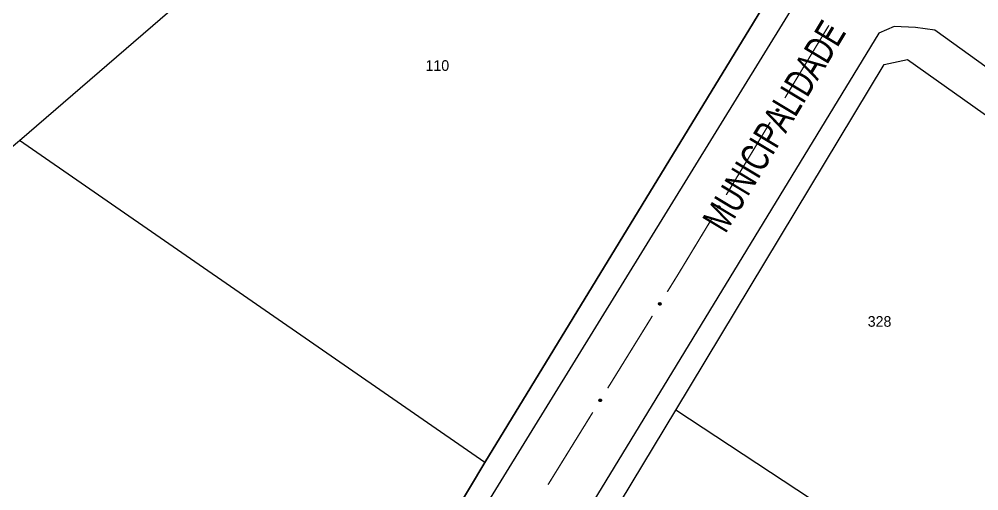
# Model space of a CAD drawing. Extents: x 200123 to 201542, y 4839549 to 4841240.
# Drawn here: x 200793.2 to 200928.6, y 4840477 to 4840543.5 of the extents above; entities that cross this region are included whole.
import ezdxf
from ezdxf.enums import TextEntityAlignment as Align

# ---------------------------------------------------------------- set-up
doc = ezdxf.new("R2010")
doc.units = 0
doc.header["$LTSCALE"] = 1.5
doc.header["$MEASUREMENT"] = 0
for name, color, linetype in [('CD_MALHA_LOTES', 7, 'CONTINUOUS'), ('RU-QUADRA', 210, 'CONTINUOUS'), ('SV-EIXO-RUA-PAV', 20, 'CONTINUOUS'), ('SV-RUA-PAVIM', 7, 'CONTINUOUS'), ('SV-TXT-RUA-PAV', 7, 'CONTINUOUS'), ('Th_NmrPort', 1, 'CONTINUOUS')]:
    doc.layers.add(name, color=color, linetype=linetype)
doc.styles.add('ARIAL', font='ARIAL.SHX')

msp = doc.modelspace()

# ---------------------------------------------------------------- linework, layer by layer
at = {"layer": 'CD_MALHA_LOTES', "linetype": 'Continuous', "flags": 128}
for points in [[(200793.19, 4840526.39), (200857.93, 4840582.23)], [(200857.93, 4840582.23), (200900.44, 4840551.37), (200900.08, 4840548.43), (200858.895, 4840480.98)], [(200885.85, 4840488.36), (200915.27, 4840537.14), (200918.59, 4840537.83), (200969.41, 4840501.79)], [(200748.69, 4840489.02), (200793.19, 4840526.39)], [(200858.895, 4840480.98), (200793.19, 4840526.39)], [(200858.895, 4840480.98), (200815.31, 4840408.08), (200812.78, 4840408.41), (200748.69, 4840489.02)], [(200864.09, 4840452.29), (200885.85, 4840488.36)], [(200935.32, 4840455.81), (200885.85, 4840488.36)]]:
    msp.add_lwpolyline(points, dxfattribs=at)
at = {"layer": 'RU-QUADRA', "linetype": 'Continuous', "flags": 128}
for points in [[(200812.78, 4840408.41), (200815.31, 4840408.08), (200858.9, 4840480.98), (200900.08, 4840548.43), (200900.44, 4840551.37), (200857.93, 4840582.23), (200840.85, 4840594.63), (200829.9, 4840602.58), (200819.63, 4840610.04), (200743.79, 4840663.57), (200677.61, 4840712.96), (200655.55, 4840658.36), (200641.73, 4840623.22), (200690.03, 4840563.11), (200707.98, 4840540.44), (200727.57, 4840515.69), (200748.69, 4840489.02)], [(200887.87, 4840318.42), (200884.39, 4840318.51), (200856.91, 4840353.29), (200827.26, 4840390.82), (200860.27, 4840445.95), (200864.09, 4840452.29), (200885.85, 4840488.36), (200915.27, 4840537.14), (200918.59, 4840537.83), (200969.41, 4840501.79), (200975.72, 4840497.31), (200985.81, 4840490.16), (200996.33, 4840482.71), (201013.76, 4840470.34), (201013.89, 4840467.21), (200999.75, 4840450.69), (200993.46, 4840443.35)]]:
    msp.add_lwpolyline(points, close=True, dxfattribs=at)
at = {"layer": 'SV-EIXO-RUA-PAV', "const_width": 0.18}
for points in [[(200901.26844, 4840532.410767), (200907.486252, 4840542.674238)], [(200892.978026, 4840518.72614), (200899.195837, 4840528.98961)], [(200886.28, 4840507.67), (200890.905422, 4840515.304983)], [(200884.663159, 4840505.056483), (200886.241481, 4840507.607737)], [(200886.241481, 4840507.607737), (200886.28, 4840507.67)], [(200876.245441, 4840491.449792), (200882.558729, 4840501.65481)], [(200867.827722, 4840477.843102), (200874.141011, 4840488.04812)]]:
    msp.add_lwpolyline(points, dxfattribs=at)
at = {"layer": 'SV-EIXO-RUA-PAV'}
for points in [[(200900.06354, 4840530.634339), (200900.051209, 4840530.681667), (200900.050288, 4840530.724865), (200900.059891, 4840530.761115), (200900.076729, 4840530.790936), (200900.097392, 4840530.819504), (200900.124578, 4840530.84371), (200900.160704, 4840530.863892), (200900.208094, 4840530.876595), (200900.252408, 4840530.874629), (200900.288451, 4840530.867116), (200900.320557, 4840530.851349), (200900.347973, 4840530.830811), (200900.372183, 4840530.80174), (200900.392278, 4840530.764931), (200900.403898, 4840530.716969), (200900.40451, 4840530.674613), (200900.394301, 4840530.639794), (200900.378245, 4840530.607617), (200900.356801, 4840530.578704), (200900.329977, 4840530.555097), (200900.292879, 4840530.534931), (200900.245389, 4840530.524089), (200900.203151, 4840530.522997), (200900.168198, 4840530.532714), (200900.136875, 4840530.549234), (200900.10797, 4840530.56961), (200900.0825, 4840530.595926), (200900.06354, 4840530.634339)], [(200891.773125, 4840516.949711), (200891.760794, 4840516.99704), (200891.759874, 4840517.040238), (200891.769476, 4840517.076488), (200891.786315, 4840517.106309), (200891.806977, 4840517.134876), (200891.834164, 4840517.159082), (200891.870289, 4840517.179265), (200891.917679, 4840517.191968), (200891.961993, 4840517.190002), (200891.998036, 4840517.182489), (200892.030142, 4840517.166722), (200892.057558, 4840517.146184), (200892.081768, 4840517.117113), (200892.101863, 4840517.080303), (200892.113484, 4840517.032342), (200892.114095, 4840516.989986), (200892.103886, 4840516.955167), (200892.08783, 4840516.92299), (200892.066386, 4840516.894077), (200892.039562, 4840516.87047), (200892.002465, 4840516.850304), (200891.954975, 4840516.839462), (200891.912736, 4840516.838369), (200891.877783, 4840516.848087), (200891.846461, 4840516.864607), (200891.817555, 4840516.884983), (200891.792085, 4840516.911299), (200891.773125, 4840516.949711)], [(200883.441738, 4840503.291372), (200883.429849, 4840503.338813), (200883.429332, 4840503.382018), (200883.439273, 4840503.418177), (200883.456388, 4840503.447839), (200883.477316, 4840503.476213), (200883.504728, 4840503.500164), (200883.54104, 4840503.520009), (200883.588546, 4840503.532269), (200883.63284, 4840503.52989), (200883.668811, 4840503.522041), (200883.700769, 4840503.505975), (200883.727992, 4840503.485182), (200883.75193, 4840503.455886), (200883.771681, 4840503.418891), (200883.782853, 4840503.370824), (200883.783069, 4840503.328463), (200883.772536, 4840503.293741), (200883.756181, 4840503.261715), (200883.734468, 4840503.233004), (200883.707425, 4840503.209648), (200883.670141, 4840503.189829), (200883.622551, 4840503.17943), (200883.580305, 4840503.178732), (200883.545444, 4840503.188775), (200883.514277, 4840503.205587), (200883.485563, 4840503.226232), (200883.460339, 4840503.252784), (200883.441738, 4840503.291372)], [(200875.02402, 4840489.684682), (200875.012131, 4840489.732123), (200875.011614, 4840489.775328), (200875.021554, 4840489.811487), (200875.03867, 4840489.841149), (200875.059598, 4840489.869523), (200875.087009, 4840489.893474), (200875.123321, 4840489.913319), (200875.170828, 4840489.925579), (200875.215121, 4840489.9232), (200875.251093, 4840489.915351), (200875.28305, 4840489.899285), (200875.310273, 4840489.878492), (200875.334211, 4840489.849196), (200875.353962, 4840489.812201), (200875.365135, 4840489.764133), (200875.365351, 4840489.721773), (200875.354818, 4840489.687051), (200875.338462, 4840489.655025), (200875.316749, 4840489.626314), (200875.289706, 4840489.602958), (200875.252422, 4840489.583139), (200875.204833, 4840489.57274), (200875.162586, 4840489.572042), (200875.127725, 4840489.582085), (200875.096558, 4840489.598897), (200875.067845, 4840489.619542), (200875.042621, 4840489.646094), (200875.02402, 4840489.684682)]]:
    msp.add_lwpolyline(points, close=True, dxfattribs=at)
for points in [[(200900.050288, 4840530.724865), (200900.097392, 4840530.819504)], [(200900.050578, 4840530.70629), (200900.107242, 4840530.823524)], [(200900.051209, 4840530.681667), (200900.124578, 4840530.84371)], [(200900.05787, 4840530.660392), (200900.139169, 4840530.847257)], [(200900.06354, 4840530.634339), (200900.160704, 4840530.863892)], [(200900.074993, 4840530.61492), (200900.184182, 4840530.866255)], [(200900.0825, 4840530.595926), (200900.208094, 4840530.876595)], [(200900.097807, 4840530.58674), (200900.227499, 4840530.87192)], [(200900.10797, 4840530.56961), (200900.252408, 4840530.874629)], [(200900.123448, 4840530.563229), (200900.266327, 4840530.867542)], [(200900.136875, 4840530.549234), (200900.288451, 4840530.867116)], [(200900.154252, 4840530.542972), (200900.305828, 4840530.856375)], [(200900.168198, 4840530.532714), (200900.320557, 4840530.851349)], [(200900.188131, 4840530.530425), (200900.33313, 4840530.838239)], [(200900.203151, 4840530.522997), (200900.347973, 4840530.830811)], [(200900.226251, 4840530.52488), (200900.358524, 4840530.811687)], [(200900.245389, 4840530.524089), (200900.372183, 4840530.80174)], [(200900.269816, 4840530.533587), (200900.381091, 4840530.780466)], [(200900.292879, 4840530.534931), (200900.392278, 4840530.764931)], [(200900.312247, 4840530.550957), (200900.394466, 4840530.734074)], [(200900.329977, 4840530.555097), (200900.403898, 4840530.716969)], [(200900.345094, 4840530.570942), (200900.401298, 4840530.69005)], [(200900.356801, 4840530.578704), (200900.40451, 4840530.674613)], [(200891.759874, 4840517.040238), (200891.806977, 4840517.134876)], [(200891.760163, 4840517.021663), (200891.816827, 4840517.138897)], [(200891.760794, 4840516.99704), (200891.834164, 4840517.159082)], [(200891.767456, 4840516.975764), (200891.848755, 4840517.16263)], [(200891.773125, 4840516.949711), (200891.870289, 4840517.179265)], [(200891.784579, 4840516.930292), (200891.893767, 4840517.181627)], [(200891.792085, 4840516.911299), (200891.917679, 4840517.191968)], [(200891.807392, 4840516.902113), (200891.937084, 4840517.187293)], [(200891.817555, 4840516.884983), (200891.961993, 4840517.190002)], [(200891.833033, 4840516.878602), (200891.975912, 4840517.182915)], [(200891.846461, 4840516.864607), (200891.998036, 4840517.182489)], [(200891.863837, 4840516.858345), (200892.015413, 4840517.171747)], [(200891.877783, 4840516.848087), (200892.030142, 4840517.166722)], [(200891.897716, 4840516.845798), (200892.042715, 4840517.153612)], [(200891.912736, 4840516.838369), (200892.057558, 4840517.146184)], [(200891.935837, 4840516.840253), (200892.06811, 4840517.12706)], [(200891.954975, 4840516.839462), (200892.081768, 4840517.117113)], [(200891.979401, 4840516.848959), (200892.090676, 4840517.095839)], [(200892.002465, 4840516.850304), (200892.101863, 4840517.080303)], [(200892.021832, 4840516.866329), (200892.104051, 4840517.049447)], [(200892.039562, 4840516.87047), (200892.113484, 4840517.032342)], [(200892.054679, 4840516.886315), (200892.110883, 4840517.005423)], [(200892.066386, 4840516.894077), (200892.114095, 4840516.989986)], [(200883.429332, 4840503.382018), (200883.477316, 4840503.476213)], [(200883.429448, 4840503.363441), (200883.487204, 4840503.480141)], [(200883.429849, 4840503.338813), (200883.504728, 4840503.500164)], [(200883.436312, 4840503.317477), (200883.519351, 4840503.503576)], [(200883.441738, 4840503.291372), (200883.54104, 4840503.520009)], [(200883.45301, 4840503.271847), (200883.564538, 4840503.522152)], [(200883.460339, 4840503.252784), (200883.588546, 4840503.532269)], [(200883.47556, 4840503.243456), (200883.607906, 4840503.527413)], [(200883.485563, 4840503.226232), (200883.63284, 4840503.52989)], [(200883.500981, 4840503.219707), (200883.646692, 4840503.522673)], [(200883.514277, 4840503.205587), (200883.668811, 4840503.522041)], [(200883.531594, 4840503.199163), (200883.686087, 4840503.511138)], [(200883.545444, 4840503.188775), (200883.700769, 4840503.505975)], [(200883.565354, 4840503.1863), (200883.713219, 4840503.492748)], [(200883.580305, 4840503.178732), (200883.727992, 4840503.485182)], [(200883.603422, 4840503.1804), (200883.738365, 4840503.46596)], [(200883.622551, 4840503.17943), (200883.75193, 4840503.455886)], [(200883.647065, 4840503.1887), (200883.760639, 4840503.434531)], [(200883.670141, 4840503.189829), (200883.771681, 4840503.418891)], [(200883.689656, 4840503.205673), (200883.77358, 4840503.388016)], [(200883.707425, 4840503.209648), (200883.782853, 4840503.370824)], [(200883.722689, 4840503.225351), (200883.780002, 4840503.34393)], [(200883.734468, 4840503.233004), (200883.783069, 4840503.328463)], [(200875.011614, 4840489.775328), (200875.059598, 4840489.869523)], [(200875.01173, 4840489.756751), (200875.069485, 4840489.873451)], [(200875.012131, 4840489.732123), (200875.087009, 4840489.893474)], [(200875.018594, 4840489.710787), (200875.101633, 4840489.896886)], [(200875.02402, 4840489.684682), (200875.123321, 4840489.913319)], [(200875.035292, 4840489.665157), (200875.14682, 4840489.915462)], [(200875.042621, 4840489.646094), (200875.170828, 4840489.925579)], [(200875.057841, 4840489.636766), (200875.190188, 4840489.920723)], [(200875.067845, 4840489.619542), (200875.215121, 4840489.9232)], [(200875.083262, 4840489.613017), (200875.228973, 4840489.915983)], [(200875.096558, 4840489.598897), (200875.251093, 4840489.915351)], [(200875.113876, 4840489.592473), (200875.268369, 4840489.904448)], [(200875.127725, 4840489.582085), (200875.28305, 4840489.899285)], [(200875.147636, 4840489.57961), (200875.295501, 4840489.886058)], [(200875.162586, 4840489.572042), (200875.310273, 4840489.878492)], [(200875.185703, 4840489.57371), (200875.320646, 4840489.85927)], [(200875.204833, 4840489.57274), (200875.334211, 4840489.849196)], [(200875.229347, 4840489.58201), (200875.34292, 4840489.827841)], [(200875.252422, 4840489.583139), (200875.353962, 4840489.812201)], [(200875.271938, 4840489.598983), (200875.355862, 4840489.781326)], [(200875.289706, 4840489.602958), (200875.365135, 4840489.764133)], [(200875.30497, 4840489.618661), (200875.362283, 4840489.73724)], [(200875.316749, 4840489.626314), (200875.365351, 4840489.721773)]]:
    msp.add_lwpolyline(points, dxfattribs=at)
at = {"layer": 'SV-RUA-PAVIM', "linetype": 'Continuous'}
for points in [[(200838.08, 4840440.91, 3.79), (200904.93, 4840549.38, 3.5), (200905.23, 4840552.57, 3.5), (200904.63, 4840554.85, 3.5), (200893.86, 4840563.16, 3.43), (200841.72, 4840600.81, 3.43), (200752.45, 4840665.35, 3.06), (200685.92, 4840713.86, 2.77), (200682.71, 4840715.47, 2.77), (200678.69, 4840715.95, 2.77), (200674.28, 4840714.96, 2.77), (200670.63, 4840711.98, 2.91), (200667.48, 4840706.6, 2.97), (200637.53, 4840631, 2.99), (200636.92, 4840628.62, 2.99), (200637.54, 4840625.46, 2.99), (200697.32, 4840549.67, 3.43), (200749.75, 4840483.9, 3.48), (200784.76, 4840440.07, 3.48), (200812.45, 4840405.16, 2.65), (200813.98, 4840403.92, 2.65), (200815.64, 4840404.12, 2.65), (200816.93, 4840404.94, 2.65), (200817.95, 4840406.47, 2.65)], [(200996.64, 4840443.4, 1.68), (201017.55, 4840467.31, 3.78), (201018.01, 4840471.09, 3.51), (201017.5, 4840473.6, 3.48), (200922.45, 4840541.96, 3.68), (200919.69, 4840542.37, 3.72), (200916.69, 4840542.52, 3.8), (200914.52, 4840541.56, 3.88), (200853.24, 4840441.15, 3.88), (200824.59, 4840394.17, 2.36), (200823.88, 4840392.53, 2.36), (200824.35, 4840390.61, 2.36), (200826.02, 4840388.76, 2.36), (200884.06, 4840315.4, 2.49), (200885.5, 4840314.73, 2.57), (200887.25, 4840315.39, 2.7)]]:
    msp.add_polyline3d(points, close=True, dxfattribs=at)

# ---------------------------------------------------------------- texts
at = {"layer": 'SV-TXT-RUA-PAV', "style": 'ARIAL', "width": 0.7}
msp.add_text('MUNICIPALIDADE', height=4, rotation=59, dxfattribs=at).set_placement((200892.88, 4840513.16))
at = {"layer": 'Th_NmrPort', "color": 1}
for s, p in [('110', (200850.519143, 4840536.991366)), ('328', (200912.959992, 4840500.874523))]:
    msp.add_text(s, height=1.5, dxfattribs=at).set_placement(p, align=Align.MIDDLE_LEFT)

doc.saveas('drawing.dxf')
